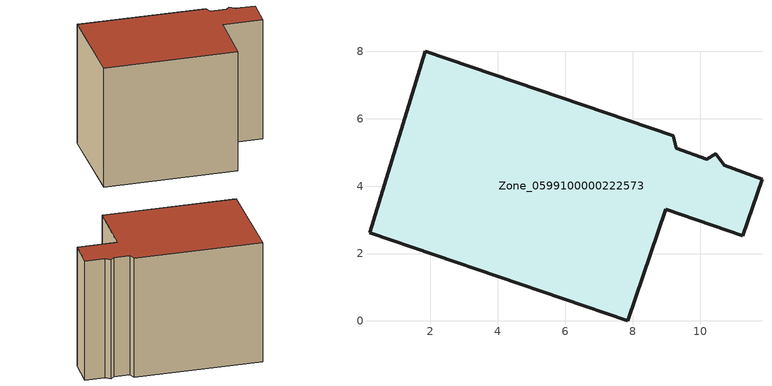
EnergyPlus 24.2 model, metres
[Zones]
Zone_0599100000222573
 floor ground (C_G): 1.85,8.01 9.21,5.5 9.29,5.12 10.2,4.8 10.46,4.96 10.71,4.61 11.84,4.21 11.27,2.53 8.99,3.31 7.86,0 0.19,2.62 z0
 wall outside (C_F): 9.21,5.5 1.85,8.01 0.19,2.62 7.86,0 8.99,3.31 11.27,2.53 11.84,4.21 10.71,4.61 10.46,4.96 10.2,4.8 9.29,5.12 9.21,5.5 z0:7.91
 roof outside (C_R): 10.71,4.61 10.46,4.96 10.2,4.8 9.29,5.12 9.21,5.5 1.85,8.01 0.19,2.62 7.86,0 8.99,3.31 11.27,2.53 11.84,4.21 z7.91
[BUILDING]
Pand.0599100000222573: North Axis=0; Terrain=City; Loads Convergence Tolerance Value=0.04; Temperature Convergence Tolerance Value=0.4; Solar Distribution=FullExterior; Maximum Number of Warmup Days=25; Minimum Number of Warmup Days=1
[Site:Location]
Rotterdam.The.Hague.AP_ZH_NLD Design_Conditions: Latitude=51.96; Longitude=4.45; Time Zone=1; Elevation=-4.5
[SITE:GROUNDTEMPERATURE:BUILDINGSURFACE]
18, 18, 18, 18, 18, 18, 18, 18, 18, 18, 18, 18
[MATERIAL] Thermal Absorptance=0.9; Solar Absorptance=0.7; Visible Absorptance=0.7
Name | Roughness | Thickness | Conductivity | Density | Specific Heat
G.TC.1975-1991 | MediumSmooth | 0.15 | 0.288461 | 540 | 1210
F.TC.1975-1991 | Rough | 0.3 | 0.230769 | 1920 | 840
R.TC.1975-1991 | MediumRough | 0.2 | 0.153846 | 1500 | 1000
[CONSTRUCTION]
C_G: G.TC.1975-1991
C_F: F.TC.1975-1991
C_R: R.TC.1975-1991
[ZONE]
Zone_0599100000222573: Type=1; Multiplier=1; Ceiling Height=Autocalculate; Volume=Autocalculate; Floor Area=autocalculate; Part of Total Floor Area=Yes
[ZONEINFILTRATION:DESIGNFLOWRATE]
Infil_Zone_0599100000222573: Zone or ZoneList or Space or SpaceList=Zone_0599100000222573; Schedule=AlwaysOn; Design Flow Rate Calculation Method=Flow/Area; Flow Rate per Floor Area=0.003; Constant Term Coefficient=1; Temperature Term Coefficient=0; Velocity Term Coefficient=0; Velocity Squared Term Coefficient=0
[HVACTEMPLATE:ZONE:IDEALLOADSAIRSYSTEM]
Zone_0599100000222573: Maximum Heating Supply Air Temperature=50; Minimum Cooling Supply Air Temperature=13; Maximum Heating Supply Air Humidity Ratio=0.0156; Minimum Cooling Supply Air Humidity Ratio=0.0077; Heating Limit=NoLimit; Cooling Limit=NoLimit; Dehumidification Control Type=ConstantSensibleHeatRatio; Cooling Sensible Heat Ratio=0.7; Dehumidification Setpoint=60; Humidification Control Type=None; Humidification Setpoint=30; Outdoor Air Method=None; Outdoor Air Flow Rate per Person=0.00944; Outdoor Air Flow Rate per Zone Floor Area=0; Outdoor Air Flow Rate per Zone=0; Demand Controlled Ventilation Type=None; Outdoor Air Economizer Type=NoEconomizer; Heat Recovery Type=None; Sensible Heat Recovery Effectiveness=0.7; Latent Heat Recovery Effectiveness=0.65
[ZONECONTROL:THERMOSTAT]
ThermostatControl_Zone_0599100000222573: Zone or ZoneList=Zone_0599100000222573; Control Type Schedule=DualSetpointControlType; Control 1=Thermostat_Zone_0599100000222573; Temperature Difference Between Cutout And Setpoint=0
[THERMOSTATSETPOINT:DUALSETPOINT]
Thermostat_Zone_0599100000222573: Heating Setpoint Temperature Schedule=HeatingSetpoint_Zone_0599100000222573; Cooling Setpoint Temperature Schedule=CoolingSetpoint_Zone_0599100000222573
[SCHEDULE:COMPACT]
HeatingSetpoint_Zone_0599100000222573: Through: 12/31, For: AllDays, Until: 24:00, 21
CoolingSetpoint_Zone_0599100000222573: Through: 12/31, For: AllDays, Until: 24:00, 24
DualSetpointControlType: Through: 12/31, For: AllDays, Until: 24:00, 4
AlwaysOn: Through: 12/31, For: AllDays, Until: 24:00, 1
